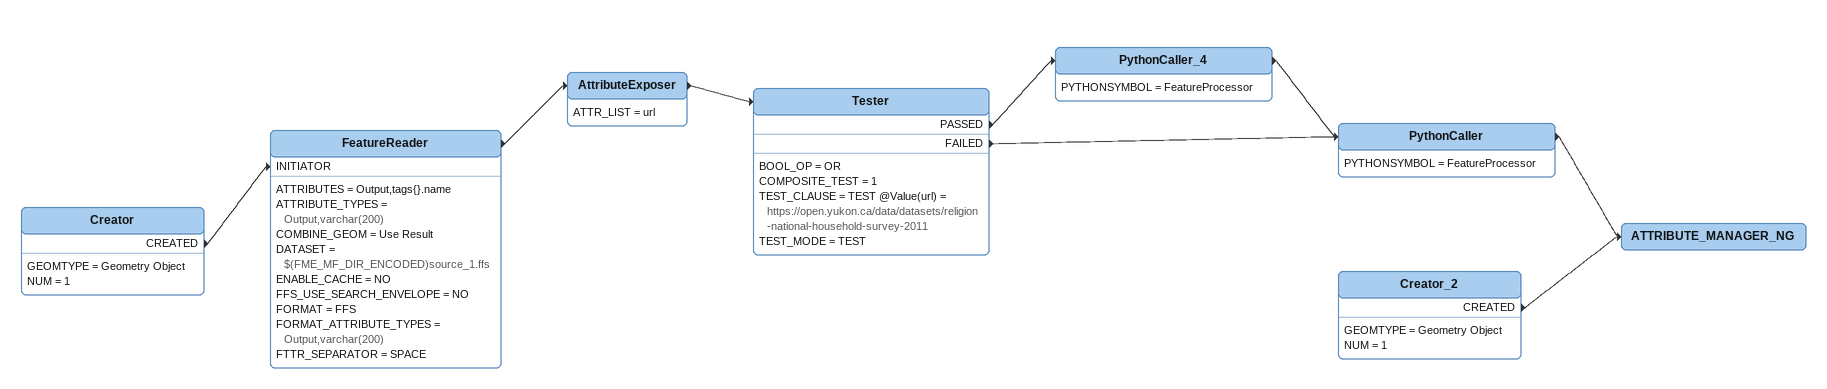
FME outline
Creator
    GEOMTYPE = Geometry Object
    NUM = 1
    CREATED -> FeatureReader [INITIATOR]
FeatureReader
    ATTRIBUTES = Output,tags{}.name
    ATTRIBUTE_TYPES = Output,varchar(200)
    COMBINE_GEOM = Use Result
    DATASET = $(FME_MF_DIR_ENCODED)source_1.ffs
    ENABLE_CACHE = NO
    FFS_USE_SEARCH_ENVELOPE = NO
    FORMAT = FFS
    FORMAT_ATTRIBUTE_TYPES = Output,varchar(200)
    FTTR_SEPARATOR = SPACE
    -> AttributeExposer
AttributeExposer
    ATTR_LIST = url
    -> Tester
Tester
    BOOL_OP = OR
    COMPOSITE_TEST = 1
    TEST_CLAUSE = TEST @Value(url) = https://open.yukon.ca/data/datasets/religion-national-household-survey-2011
    TEST_MODE = TEST
    PASSED -> PythonCaller_4
    FAILED -> PythonCaller
PythonCaller_4
    PYTHONSYMBOL = FeatureProcessor
    -> PythonCaller
PythonCaller
    PYTHONSYMBOL = FeatureProcessor
    -> ATTRIBUTE_MANAGER_NG
Creator_2
    GEOMTYPE = Geometry Object
    NUM = 1
    CREATED -> ATTRIBUTE_MANAGER_NG
ATTRIBUTE_MANAGER_NG
